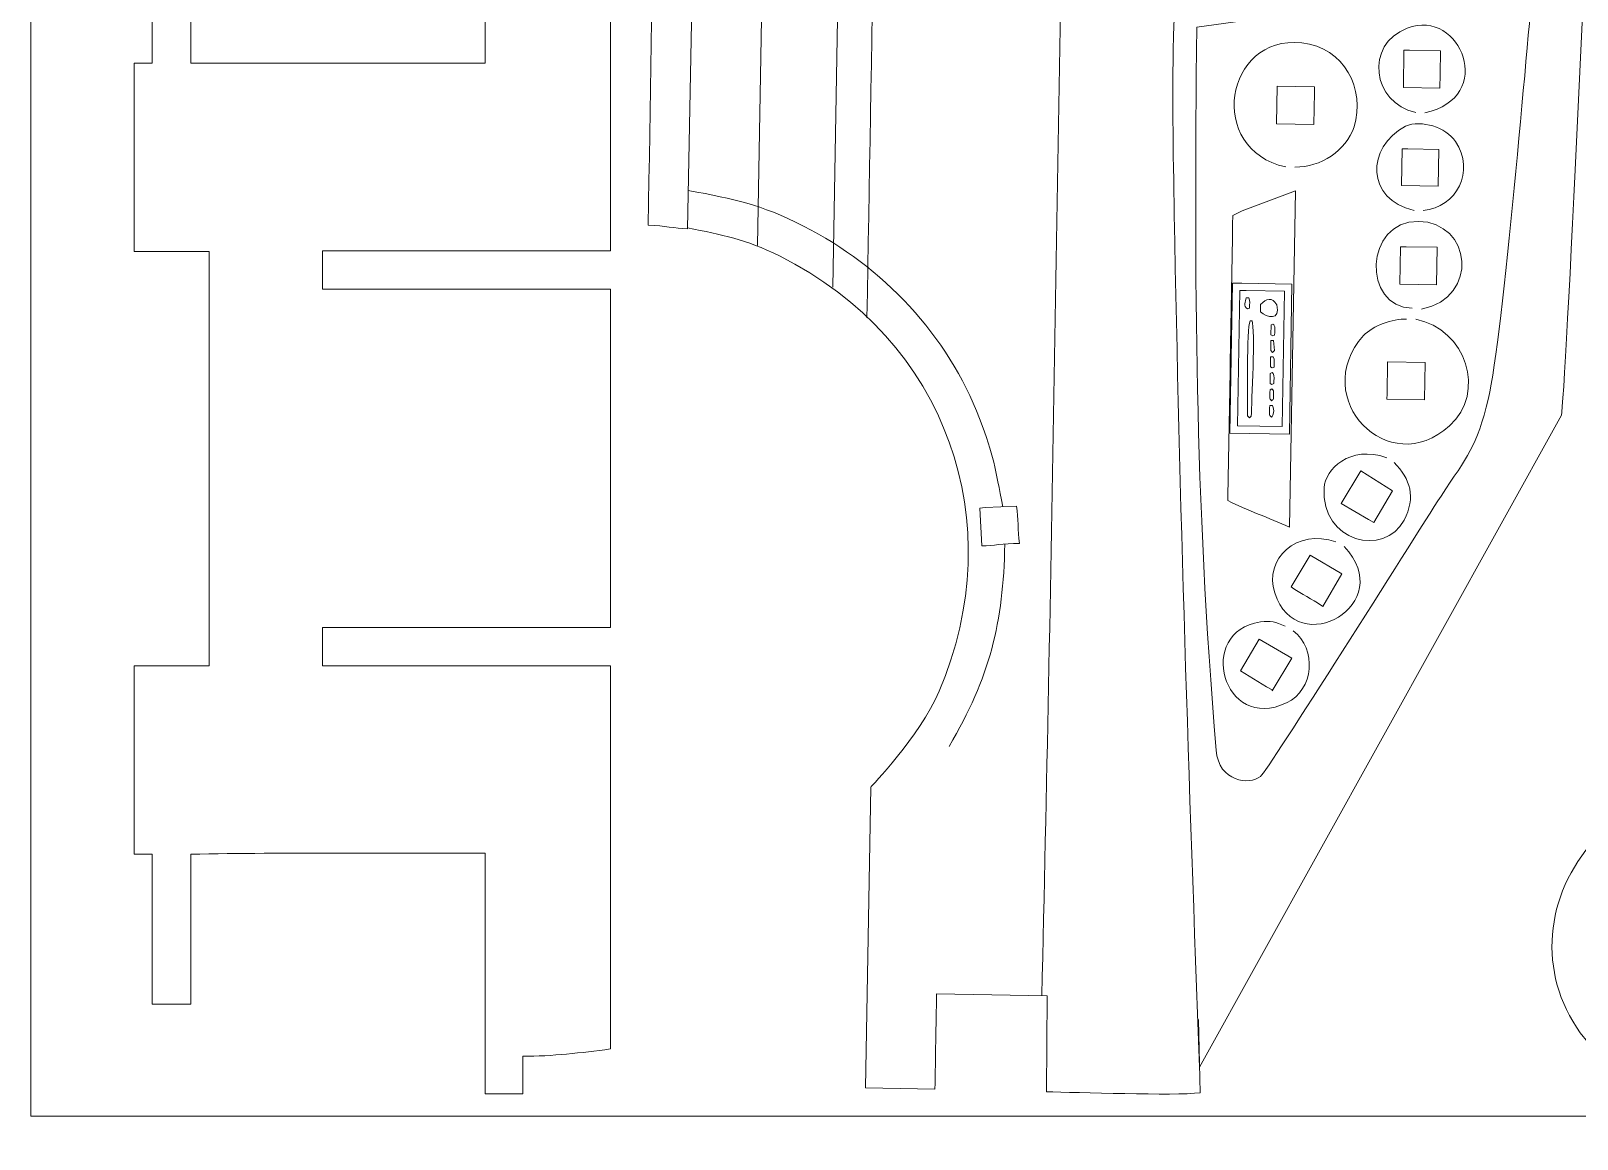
# Model space of a CAD drawing. Header units: centimetres. Extents: x -85 to 60, y -31 to -1.
# Drawn here: x -54.17 to -41.48, y -30.83 to -21.73 of the extents above; entities that cross this region are included whole.
import ezdxf

# ---------------------------------------------------------------- set-up
doc = ezdxf.new("R2010")
doc.units = ezdxf.units.CM
doc.header["$MEASUREMENT"] = 0
doc.layers.add('Camada 1', color=7, linetype='Continuous')

msp = doc.modelspace()

# ---------------------------------------------------------------- linework, layer by layer
at = {"layer": 'Camada 1', "color": 3, "lineweight": 0}
msp.add_lwpolyline([(-54.16834, -30.63638), (-33.16834, -30.63638), (-33.16834, -0.93638), (-54.16834, -0.93638), (-54.16834, -30.63638)], close=True, dxfattribs=at)
at = {"layer": 'Camada 1', "color": 3, "lineweight": 9}
for points, knots in [([(-44.62709, -12.66987), (-44.62709, -12.66987), (-44.93463, -12.66451), (-44.93463, -12.66451), (-44.93463, -12.66451), (-44.93463, -12.66451), (-44.92914, -12.34949), (-44.92914, -12.34949), (-44.92914, -12.34949), (-44.92914, -12.34949), (-44.62159, -12.35486), (-44.62159, -12.35486), (-44.62159, -12.35486), (-44.61919, -12.21736), (-44.56991, -11.7027), (-44.65284, -11.56649), (-44.65284, -11.56649), (-44.70167, -11.4863), (-44.73745, -11.47643), (-44.79945, -11.36886), (-44.79945, -11.36886), (-44.79945, -11.36886), (-44.63223, -11.24422), (-44.63223, -11.24422), (-44.63223, -11.24422), (-44.70747, -9.20102), (-44.77444, -7.14914), (-45.05056, -5.12196), (-45.05056, -5.12196), (-45.07328, -4.95521), (-45.09467, -4.3778), (-45.25355, -4.28558), (-45.25355, -4.28558), (-45.25355, -4.28558), (-45.31304, -4.25454), (-45.31304, -4.25454), (-45.31304, -4.25454), (-45.31304, -4.25454), (-45.31998, -4.65206), (-45.31998, -4.65206), (-45.31998, -4.65206), (-45.31998, -4.65206), (-46.29509, -4.63504), (-46.29509, -4.63504), (-46.29509, -4.63504), (-46.29509, -4.63504), (-46.2875, -4.20001), (-46.2875, -4.20001), (-46.2875, -4.20001), (-46.2875, -4.20001), (-46.58, -4.1949), (-46.58, -4.1949), (-46.58, -4.1949), (-46.58, -4.1949), (-46.63329, -7.24769), (-46.63329, -7.24769), (-46.63329, -7.24769), (-46.62836, -7.28903), (-45.90991, -8.26209), (-46.29767, -9.51198), (-46.29767, -9.51198), (-46.47888, -10.09608), (-46.87216, -10.59845), (-47.36566, -10.9489), (-47.36566, -10.9489), (-47.36566, -10.9489), (-47.59059, -23.83518), (-47.59059, -23.83518)], [0, 0, 0, 0, 0.05555556, 0.05555556, 0.05555556, 0.05555556, 0.11111111, 0.11111111, 0.11111111, 0.11111111, 0.16666667, 0.16666667, 0.16666667, 0.16666667, 0.22222222, 0.22222222, 0.22222222, 0.22222222, 0.27777778, 0.27777778, 0.27777778, 0.27777778, 0.33333333, 0.33333333, 0.33333333, 0.33333333, 0.38888889, 0.38888889, 0.38888889, 0.38888889, 0.44444444, 0.44444444, 0.44444444, 0.44444444, 0.5, 0.5, 0.5, 0.5, 0.55555556, 0.55555556, 0.55555556, 0.55555556, 0.61111111, 0.61111111, 0.61111111, 0.61111111, 0.66666667, 0.66666667, 0.66666667, 0.66666667, 0.72222222, 0.72222222, 0.72222222, 0.72222222, 0.77777778, 0.77777778, 0.77777778, 0.77777778, 0.83333333, 0.83333333, 0.83333333, 0.83333333, 0.88888889, 0.88888889, 0.88888889, 0.88888889, 1, 1, 1, 1]), ([(-45.87637, -29.64992), (-45.79355, -26.26368), (-45.74871, -22.87385), (-45.68396, -19.4867), (-45.68396, -19.4867), (-45.68396, -19.4867), (-45.41749, -4.65037), (-45.41749, -4.65037)], [0, 0, 0, 0, 0.33333333, 0.33333333, 0.33333333, 0.33333333, 1, 1, 1, 1]), ([(-47.36566, -10.9489), (-47.85355, -11.26216), (-48.34291, -11.37075), (-48.90434, -11.40975), (-48.90434, -11.40975), (-49.00386, -15.38199), (-49.03551, -19.35569), (-49.10486, -23.32855), (-49.10486, -23.32855), (-48.96476, -23.331), (-48.88993, -23.35482), (-48.78273, -23.35669), (-48.78273, -23.35669), (-48.78273, -23.35669), (-48.78259, -23.34919), (-48.78259, -23.34919), (-48.78259, -23.34919), (-48.49278, -23.40878), (-48.31138, -23.43929), (-48.02883, -23.57993), (-48.02883, -23.57993), (-46.64695, -24.26774), (-46.13154, -25.77546), (-46.71812, -27.15172), (-46.71812, -27.15172), (-46.87736, -27.52536), (-47.27949, -27.93717), (-47.27953, -27.93725), (-47.27953, -27.93725), (-47.27953, -27.93725), (-47.3226, -30.40498), (-47.3226, -30.40498), (-47.3226, -30.40498), (-47.3226, -30.40498), (-46.75257, -30.41493), (-46.75257, -30.41493), (-46.75257, -30.41493), (-46.74803, -30.15491), (-46.74349, -29.8949), (-46.73896, -29.63487), (-46.73896, -29.63487), (-46.73896, -29.63487), (-45.83138, -29.65072), (-45.83138, -29.65072), (-45.83138, -29.65072), (-45.83138, -29.65072), (-45.8376, -30.43843), (-45.8376, -30.43843), (-45.8376, -30.43843), (-45.5892, -30.44059), (-44.79116, -30.47212), (-44.57721, -30.44542), (-44.57721, -30.44542), (-44.57721, -30.44542), (-44.58927, -29.84496), (-44.58927, -29.84496)], [0, 0, 0, 0, 0.06666667, 0.06666667, 0.06666667, 0.06666667, 0.13333333, 0.13333333, 0.13333333, 0.13333333, 0.2, 0.2, 0.2, 0.2, 0.26666667, 0.26666667, 0.26666667, 0.26666667, 0.33333333, 0.33333333, 0.33333333, 0.33333333, 0.4, 0.4, 0.4, 0.4, 0.46666667, 0.46666667, 0.46666667, 0.46666667, 0.53333333, 0.53333333, 0.53333333, 0.53333333, 0.6, 0.6, 0.6, 0.6, 0.66666667, 0.66666667, 0.66666667, 0.66666667, 0.73333333, 0.73333333, 0.73333333, 0.73333333, 0.8, 0.8, 0.8, 0.8, 0.86666667, 0.86666667, 0.86666667, 0.86666667, 1, 1, 1, 1]), ([(-44.79198, -21.68564), (-44.76986, -21.2511), (-44.76927, -20.81564), (-44.76168, -20.38064), (-44.76168, -20.38064), (-44.71756, -17.853), (-44.66009, -15.32522), (-44.62931, -12.79738), (-44.62931, -12.79738), (-44.62931, -12.79738), (-44.61072, -11.7323), (-44.61072, -11.7323), (-44.61072, -11.7323), (-44.33583, -12.1022), (-41.4589, -15.93221), (-41.45098, -15.97414), (-41.45098, -15.97414), (-41.40756, -16.20391), (-41.35033, -19.23317), (-41.35761, -19.65224), (-41.35761, -19.65224), (-41.3662, -20.1469), (-41.58367, -24.77919), (-41.61402, -24.88486), (-41.61402, -24.88486), (-41.61402, -24.88486), (-44.58106, -30.23526), (-44.58106, -30.23526), (-44.58106, -30.23526), (-44.67061, -27.90576), (-44.74619, -25.57721), (-44.78918, -23.24631), (-44.78918, -23.24631), (-44.79719, -22.72617), (-44.80976, -22.20575), (-44.79198, -21.68564)], [0, 0, 0, 0, 0.1, 0.1, 0.1, 0.1, 0.2, 0.2, 0.2, 0.2, 0.3, 0.3, 0.3, 0.3, 0.4, 0.4, 0.4, 0.4, 0.5, 0.5, 0.5, 0.5, 0.6, 0.6, 0.6, 0.6, 0.7, 0.7, 0.7, 0.7, 0.8, 0.8, 0.8, 0.8, 1, 1, 1, 1]), ([(-50.44185, -30.37139), (-50.44185, -30.37139), (-50.44185, -30.45393), (-50.44185, -30.45393), (-50.44185, -30.45393), (-50.44185, -30.45393), (-50.13425, -30.45393), (-50.13425, -30.45393), (-50.13425, -30.45393), (-50.13425, -30.45393), (-50.13425, -30.14634), (-50.13425, -30.14634), (-50.13425, -30.14634), (-49.89086, -30.14634), (-49.65587, -30.11751), (-49.41409, -30.08633), (-49.41409, -30.08633), (-49.41409, -29.03856), (-49.41409, -27.9908), (-49.41409, -26.94303), (-49.41409, -26.94303), (-49.41409, -26.94303), (-51.77718, -26.94303), (-51.77718, -26.94303), (-51.77718, -26.94303), (-51.77718, -26.94303), (-51.77718, -26.62797), (-51.77718, -26.62797), (-51.77718, -26.62797), (-51.77718, -26.62797), (-49.41409, -26.62797), (-49.41409, -26.62797), (-49.41409, -26.62797), (-49.41409, -25.70273), (-49.41409, -24.77749), (-49.41409, -23.85226), (-49.41409, -23.85226), (-49.41409, -23.85226), (-51.77718, -23.85226), (-51.77718, -23.85226), (-51.77718, -23.85226), (-51.77718, -23.85226), (-51.77718, -23.5372), (-51.77718, -23.5372), (-51.77718, -23.5372), (-51.77718, -23.5372), (-49.41409, -23.5372), (-49.41409, -23.5372), (-49.41409, -23.5372), (-49.41409, -23.5372), (-49.41409, -20.39389), (-49.41409, -20.39389), (-49.41409, -20.39389), (-49.69053, -20.35825), (-49.86876, -20.33388), (-50.13425, -20.33388), (-50.13425, -20.33388), (-50.13425, -20.33388), (-50.13425, -20.01882), (-50.13425, -20.01882), (-50.13425, -20.01882), (-50.13425, -20.01882), (-50.44185, -20.01882), (-50.44185, -20.01882), (-50.44185, -20.01882), (-50.44185, -20.67898), (-50.44185, -21.33915), (-50.44185, -21.9993), (-50.44185, -21.9993), (-50.44185, -21.9993), (-52.85743, -21.9993), (-52.85743, -21.9993), (-52.85743, -21.9993), (-52.85743, -21.9993), (-52.85743, -20.76148), (-52.85743, -20.76148), (-52.85743, -20.76148), (-52.85743, -20.76148), (-53.17251, -20.76148), (-53.17251, -20.76148), (-53.17251, -20.76148), (-53.17251, -20.76148), (-53.17251, -21.9993), (-53.17251, -21.9993), (-53.17251, -21.9993), (-53.17251, -21.9993), (-53.32256, -21.9993), (-53.32256, -21.9993), (-53.32256, -21.9993), (-53.32256, -21.9993), (-53.32256, -23.54469), (-53.32256, -23.54469), (-53.32256, -23.54469), (-53.32256, -23.54469), (-52.70741, -23.54469), (-52.70741, -23.54469), (-52.70741, -23.54469), (-52.70741, -23.54469), (-52.70741, -26.94303), (-52.70741, -26.94303), (-52.70741, -26.94303), (-52.70741, -26.94303), (-53.32256, -26.94303), (-53.32256, -26.94303), (-53.32256, -26.94303), (-53.32256, -26.94303), (-53.32256, -28.48842), (-53.32256, -28.48842), (-53.32256, -28.48842), (-53.32256, -28.48842), (-53.17251, -28.48842), (-53.17251, -28.48842), (-53.17251, -28.48842), (-53.17251, -28.48842), (-53.17251, -29.71875), (-53.17251, -29.71875), (-53.17251, -29.71875), (-53.17251, -29.71875), (-52.85743, -29.71875), (-52.85743, -29.71875), (-52.85743, -29.71875), (-52.85743, -29.71875), (-52.85743, -28.48842), (-52.85743, -28.48842), (-52.85743, -28.48842), (-52.05971, -28.47248), (-51.24183, -28.48092), (-50.44185, -28.48092), (-50.44185, -28.48092), (-50.44185, -29.11108), (-50.44185, -29.74124), (-50.44185, -30.37139)], [0, 0, 0, 0, 0.02941176, 0.02941176, 0.02941176, 0.02941176, 0.05882353, 0.05882353, 0.05882353, 0.05882353, 0.08823529, 0.08823529, 0.08823529, 0.08823529, 0.11764706, 0.11764706, 0.11764706, 0.11764706, 0.14705882, 0.14705882, 0.14705882, 0.14705882, 0.17647059, 0.17647059, 0.17647059, 0.17647059, 0.20588235, 0.20588235, 0.20588235, 0.20588235, 0.23529412, 0.23529412, 0.23529412, 0.23529412, 0.26470588, 0.26470588, 0.26470588, 0.26470588, 0.29411765, 0.29411765, 0.29411765, 0.29411765, 0.32352941, 0.32352941, 0.32352941, 0.32352941, 0.35294118, 0.35294118, 0.35294118, 0.35294118, 0.38235294, 0.38235294, 0.38235294, 0.38235294, 0.41176471, 0.41176471, 0.41176471, 0.41176471, 0.44117647, 0.44117647, 0.44117647, 0.44117647, 0.47058824, 0.47058824, 0.47058824, 0.47058824, 0.5, 0.5, 0.5, 0.5, 0.52941176, 0.52941176, 0.52941176, 0.52941176, 0.55882353, 0.55882353, 0.55882353, 0.55882353, 0.58823529, 0.58823529, 0.58823529, 0.58823529, 0.61764706, 0.61764706, 0.61764706, 0.61764706, 0.64705882, 0.64705882, 0.64705882, 0.64705882, 0.67647059, 0.67647059, 0.67647059, 0.67647059, 0.70588235, 0.70588235, 0.70588235, 0.70588235, 0.73529412, 0.73529412, 0.73529412, 0.73529412, 0.76470588, 0.76470588, 0.76470588, 0.76470588, 0.79411765, 0.79411765, 0.79411765, 0.79411765, 0.82352941, 0.82352941, 0.82352941, 0.82352941, 0.85294118, 0.85294118, 0.85294118, 0.85294118, 0.88235294, 0.88235294, 0.88235294, 0.88235294, 0.91176471, 0.91176471, 0.91176471, 0.91176471, 0.94117647, 0.94117647, 0.94117647, 0.94117647, 1, 1, 1, 1]), ([(-43.7699, -21.59091), (-43.7699, -21.59091), (-41.8445, -21.3244), (-41.8445, -21.3244), (-41.8445, -21.3244), (-41.88969, -21.7868), (-42.09333, -24.2501), (-42.21184, -24.74688), (-42.21184, -24.74688), (-42.3097, -25.15705), (-42.3823, -25.21669), (-42.60101, -25.55041), (-42.60101, -25.55041), (-42.83887, -25.91941), (-44.02453, -27.80596), (-44.08176, -27.85048), (-44.08176, -27.85048), (-44.17276, -27.92127), (-44.42351, -27.8984), (-44.44564, -27.63409), (-44.44564, -27.63409), (-44.61988, -25.55307), (-44.62667, -23.79224), (-44.60471, -21.7039), (-44.60471, -21.7039), (-44.60471, -21.7039), (-43.83004, -21.5974), (-43.83004, -21.5974)], [0, 0, 0, 0, 0.125, 0.125, 0.125, 0.125, 0.25, 0.25, 0.25, 0.25, 0.375, 0.375, 0.375, 0.375, 0.5, 0.5, 0.5, 0.5, 0.625, 0.625, 0.625, 0.625, 0.75, 0.75, 0.75, 0.75, 1, 1, 1, 1]), ([(-39.24571, -29.21002), (-39.38761, -27.85893), (-40.77647, -27.76018), (-41.33871, -28.36981), (-41.33871, -28.36981), (-41.75401, -28.82013), (-41.81242, -29.46202), (-41.45875, -29.95271), (-41.45875, -29.95271), (-40.82969, -30.82548), (-39.32578, -30.57291), (-39.24571, -29.21002)], [0, 0, 0, 0, 0.25, 0.25, 0.25, 0.25, 0.5, 0.5, 0.5, 0.5, 1, 1, 1, 1])]:
    msp.add_open_spline(points, degree=3, knots=knots, dxfattribs=at)
at = {"layer": 'Camada 1', "color": 1, "lineweight": 9}
for points in [[(-47.07749, -10.77386), (-47.15496, -15.21181), (-47.23242, -19.64974), (-47.30989, -24.08768)], [(-48.15056, -20.23895), (-48.15056, -20.23895), (-48.20738, -23.49427), (-48.20738, -23.49427)], [(-46.17935, -25.94563), (-46.19054, -26.58676), (-46.30272, -27.03713), (-46.63597, -27.60333)]]:
    msp.add_open_spline(points, degree=3, dxfattribs=at)
for points, knots in [([(-44.61491, -11.97232), (-45.03, -11.85742), (-45.12229, -11.83692), (-45.54936, -11.77591), (-45.54936, -11.77591), (-45.54936, -11.77591), (-45.54187, -11.77605), (-45.54187, -11.77605), (-45.54187, -11.77605), (-46.55955, -11.7265), (-47.56499, -11.76244), (-48.5633, -12.07597), (-48.5633, -12.07597), (-48.5633, -12.07597), (-48.78273, -23.35669), (-48.78273, -23.35669)], [0, 0, 0, 0, 0.2, 0.2, 0.2, 0.2, 0.4, 0.4, 0.4, 0.4, 0.6, 0.6, 0.6, 0.6, 1, 1, 1, 1]), ([(-48.77723, -23.04165), (-48.38398, -23.11813), (-48.19886, -23.14929), (-47.82949, -23.3358), (-47.82949, -23.3358), (-47.17958, -23.66395), (-46.64454, -24.23456), (-46.38643, -24.91409), (-46.38643, -24.91409), (-46.2681, -25.22563), (-46.25847, -25.31811), (-46.19649, -25.63772)], [0, 0, 0, 0, 0.25, 0.25, 0.25, 0.25, 0.5, 0.5, 0.5, 0.5, 1, 1, 1, 1]), ([(-44.23621, -23.80369), (-44.23621, -23.80369), (-44.31123, -23.80238), (-44.31123, -23.80238), (-44.31123, -23.80238), (-44.31123, -23.80238), (-44.3327, -25.03249), (-44.3327, -25.03249), (-44.3327, -25.03249), (-44.3327, -25.03249), (-43.84514, -25.041), (-43.84514, -25.041), (-43.84514, -25.041), (-43.84514, -25.041), (-43.82367, -23.81089), (-43.82367, -23.81089), (-43.82367, -23.81089), (-43.82367, -23.81089), (-44.23621, -23.80369), (-44.23621, -23.80369)], [0, 0, 0, 0, 0.16666667, 0.16666667, 0.16666667, 0.16666667, 0.33333333, 0.33333333, 0.33333333, 0.33333333, 0.5, 0.5, 0.5, 0.5, 0.66666667, 0.66666667, 0.66666667, 0.66666667, 1, 1, 1, 1]), ([(-44.19974, -23.86436), (-44.19974, -23.86436), (-44.25225, -23.86344), (-44.25225, -23.86344), (-44.25225, -23.86344), (-44.25225, -23.86344), (-44.27163, -24.97356), (-44.27163, -24.97356), (-44.27163, -24.97356), (-44.27163, -24.97356), (-43.9041, -24.97998), (-43.9041, -24.97998), (-43.9041, -24.97998), (-43.9041, -24.97998), (-43.88472, -23.86986), (-43.88472, -23.86986), (-43.88472, -23.86986), (-43.88472, -23.86986), (-44.19974, -23.86436), (-44.19974, -23.86436)], [0, 0, 0, 0, 0.16666667, 0.16666667, 0.16666667, 0.16666667, 0.33333333, 0.33333333, 0.33333333, 0.33333333, 0.5, 0.5, 0.5, 0.5, 0.66666667, 0.66666667, 0.66666667, 0.66666667, 1, 1, 1, 1]), ([(-44.17827, -23.92477), (-44.16678, -23.94885), (-44.17162, -23.97187), (-44.17224, -24.00737), (-44.17224, -24.00737), (-44.17224, -24.00737), (-44.18737, -24.01463), (-44.18737, -24.01463), (-44.18737, -24.01463), (-44.2283, -23.99318), (-44.20129, -23.95335), (-44.20078, -23.92437), (-44.20078, -23.92437), (-44.20078, -23.92437), (-44.17827, -23.92477), (-44.17827, -23.92477)], [0, 0, 0, 0, 0.2, 0.2, 0.2, 0.2, 0.4, 0.4, 0.4, 0.4, 0.6, 0.6, 0.6, 0.6, 1, 1, 1, 1]), ([(-43.94667, -23.9813), (-43.91581, -24.11467), (-44.02907, -24.08534), (-44.08275, -24.03897), (-44.08275, -24.03897), (-44.08275, -24.03897), (-44.08171, -23.97895), (-44.08171, -23.97895), (-44.08171, -23.97895), (-44.03185, -23.9308), (-43.99067, -23.91283), (-43.94667, -23.9813)], [0, 0, 0, 0, 0.25, 0.25, 0.25, 0.25, 0.5, 0.5, 0.5, 0.5, 1, 1, 1, 1]), ([(-44.15156, -24.11277), (-44.12273, -24.17294), (-44.15593, -24.79411), (-44.15766, -24.893), (-44.15766, -24.893), (-44.15766, -24.893), (-44.17293, -24.90771), (-44.17293, -24.90771), (-44.17293, -24.90771), (-44.17293, -24.90771), (-44.18769, -24.89248), (-44.18769, -24.89248), (-44.18769, -24.89248), (-44.18568, -24.77743), (-44.19845, -24.17366), (-44.16657, -24.11251), (-44.16657, -24.11251), (-44.16657, -24.11251), (-44.15156, -24.11277), (-44.15156, -24.11277)], [0, 0, 0, 0, 0.16666667, 0.16666667, 0.16666667, 0.16666667, 0.33333333, 0.33333333, 0.33333333, 0.33333333, 0.5, 0.5, 0.5, 0.5, 0.66666667, 0.66666667, 0.66666667, 0.66666667, 1, 1, 1, 1]), ([(-43.97204, -24.14595), (-43.95659, -24.16197), (-43.96563, -24.20673), (-43.96601, -24.22858), (-43.96601, -24.22858), (-43.96601, -24.22858), (-43.98114, -24.23581), (-43.98114, -24.23581), (-43.98114, -24.23581), (-43.98114, -24.23581), (-43.99598, -24.22805), (-43.99598, -24.22805), (-43.99598, -24.22805), (-43.99598, -24.22805), (-43.99454, -24.14555), (-43.99454, -24.14555), (-43.99454, -24.14555), (-43.99454, -24.14555), (-43.97943, -24.13829), (-43.97943, -24.13829), (-43.97943, -24.13829), (-43.97943, -24.13829), (-43.97204, -24.14595), (-43.97204, -24.14595)], [0, 0, 0, 0, 0.14285714, 0.14285714, 0.14285714, 0.14285714, 0.28571429, 0.28571429, 0.28571429, 0.28571429, 0.42857143, 0.42857143, 0.42857143, 0.42857143, 0.57142857, 0.57142857, 0.57142857, 0.57142857, 0.71428571, 0.71428571, 0.71428571, 0.71428571, 1, 1, 1, 1]), ([(-43.97427, -24.27345), (-43.97427, -24.27345), (-43.96823, -24.35611), (-43.96823, -24.35611), (-43.96823, -24.35611), (-43.96823, -24.35611), (-43.98349, -24.37082), (-43.98349, -24.37082), (-43.98349, -24.37082), (-43.98349, -24.37082), (-43.99821, -24.35558), (-43.99821, -24.35558), (-43.99821, -24.35558), (-43.99821, -24.35558), (-43.99677, -24.27306), (-43.99677, -24.27306), (-43.99677, -24.27306), (-43.99677, -24.27306), (-43.97427, -24.27345), (-43.97427, -24.27345)], [0, 0, 0, 0, 0.16666667, 0.16666667, 0.16666667, 0.16666667, 0.33333333, 0.33333333, 0.33333333, 0.33333333, 0.5, 0.5, 0.5, 0.5, 0.66666667, 0.66666667, 0.66666667, 0.66666667, 1, 1, 1, 1]), ([(-43.97663, -24.40845), (-43.96513, -24.43261), (-43.96997, -24.45556), (-43.97059, -24.49111), (-43.97059, -24.49111), (-43.97059, -24.49111), (-43.98572, -24.49832), (-43.98572, -24.49832), (-43.98572, -24.49832), (-43.98572, -24.49832), (-44.00056, -24.49059), (-44.00056, -24.49059), (-44.00056, -24.49059), (-44.00056, -24.49059), (-43.99912, -24.40806), (-43.99912, -24.40806), (-43.99912, -24.40806), (-43.99912, -24.40806), (-43.97663, -24.40845), (-43.97663, -24.40845)], [0, 0, 0, 0, 0.16666667, 0.16666667, 0.16666667, 0.16666667, 0.33333333, 0.33333333, 0.33333333, 0.33333333, 0.5, 0.5, 0.5, 0.5, 0.66666667, 0.66666667, 0.66666667, 0.66666667, 1, 1, 1, 1]), ([(-43.97898, -24.54346), (-43.96309, -24.56002), (-43.97255, -24.60336), (-43.97295, -24.62611), (-43.97295, -24.62611), (-43.97295, -24.62611), (-43.98808, -24.63333), (-43.98808, -24.63333), (-43.98808, -24.63333), (-43.98808, -24.63333), (-44.00292, -24.62559), (-44.00292, -24.62559), (-44.00292, -24.62559), (-44.00292, -24.62559), (-44.00148, -24.54307), (-44.00148, -24.54307), (-44.00148, -24.54307), (-44.00148, -24.54307), (-43.98637, -24.53584), (-43.98637, -24.53584), (-43.98637, -24.53584), (-43.98637, -24.53584), (-43.97898, -24.54346), (-43.97898, -24.54346)], [0, 0, 0, 0, 0.14285714, 0.14285714, 0.14285714, 0.14285714, 0.28571429, 0.28571429, 0.28571429, 0.28571429, 0.42857143, 0.42857143, 0.42857143, 0.42857143, 0.57142857, 0.57142857, 0.57142857, 0.57142857, 0.71428571, 0.71428571, 0.71428571, 0.71428571, 1, 1, 1, 1]), ([(-43.98134, -24.67851), (-43.98134, -24.67851), (-43.97399, -24.68612), (-43.97399, -24.68612), (-43.97399, -24.68612), (-43.97523, -24.75692), (-43.96836, -24.74703), (-43.99043, -24.76838), (-43.99043, -24.76838), (-44.01301, -24.74493), (-44.005, -24.74496), (-44.00384, -24.67812), (-44.00384, -24.67812), (-44.00384, -24.67812), (-43.98873, -24.67084), (-43.98873, -24.67084), (-43.98873, -24.67084), (-43.98873, -24.67084), (-43.98134, -24.67851), (-43.98134, -24.67851)], [0, 0, 0, 0, 0.16666667, 0.16666667, 0.16666667, 0.16666667, 0.33333333, 0.33333333, 0.33333333, 0.33333333, 0.5, 0.5, 0.5, 0.5, 0.66666667, 0.66666667, 0.66666667, 0.66666667, 1, 1, 1, 1]), ([(-43.98356, -24.80598), (-43.96291, -24.84935), (-43.97597, -24.8871), (-43.99279, -24.90338), (-43.99279, -24.90338), (-44.01592, -24.87936), (-44.00727, -24.87474), (-44.00606, -24.80559), (-44.00606, -24.80559), (-44.00606, -24.80559), (-43.98356, -24.80598), (-43.98356, -24.80598)], [0, 0, 0, 0, 0.25, 0.25, 0.25, 0.25, 0.5, 0.5, 0.5, 0.5, 1, 1, 1, 1])]:
    msp.add_open_spline(points, degree=3, knots=knots, dxfattribs=at)
at = {"layer": 'Camada 1', "color": 2, "lineweight": 9}
for points, knots in [([(-42.8087, -22.40304), (-43.16553, -22.32496), (-43.23114, -21.84585), (-42.87914, -21.7115), (-42.87914, -21.7115), (-42.43489, -21.54195), (-42.14545, -22.28428), (-42.73368, -22.40435)], [0, 0, 0, 0, 0.33333333, 0.33333333, 0.33333333, 0.33333333, 1, 1, 1, 1]), ([(-43.87442, -22.84962), (-44.52764, -22.70722), (-44.37785, -21.76329), (-43.7441, -21.8315), (-43.7441, -21.8315), (-43.39237, -21.86934), (-43.22042, -22.20938), (-43.31345, -22.52175), (-43.31345, -22.52175), (-43.3822, -22.71431), (-43.58592, -22.85465), (-43.79938, -22.85093)], [0, 0, 0, 0, 0.25, 0.25, 0.25, 0.25, 0.5, 0.5, 0.5, 0.5, 1, 1, 1, 1]), ([(-42.8227, -23.20561), (-43.21487, -23.12002), (-43.21891, -22.68833), (-42.89315, -22.51411), (-42.89315, -22.51411), (-42.75797, -22.46252), (-42.5629, -22.52136), (-42.48271, -22.6413), (-42.48271, -22.6413), (-42.32054, -22.88386), (-42.47138, -23.1811), (-42.74769, -23.20692)], [0, 0, 0, 0, 0.25, 0.25, 0.25, 0.25, 0.5, 0.5, 0.5, 0.5, 1, 1, 1, 1]), ([(-44.23334, -23.21099), (-44.23334, -23.21099), (-44.30902, -23.24719), (-44.30902, -23.24719), (-44.30902, -23.24719), (-44.32263, -24.02726), (-44.33625, -24.80734), (-44.34987, -25.58741), (-44.34987, -25.58741), (-44.19266, -25.66948), (-44.01257, -25.7259), (-43.84348, -25.80634), (-43.84348, -25.80634), (-43.84348, -25.80634), (-43.7953, -23.04606), (-43.7953, -23.04606), (-43.7953, -23.04606), (-43.7953, -23.04606), (-44.23334, -23.21099), (-44.23334, -23.21099)], [0, 0, 0, 0, 0.16666667, 0.16666667, 0.16666667, 0.16666667, 0.33333333, 0.33333333, 0.33333333, 0.33333333, 0.5, 0.5, 0.5, 0.5, 0.66666667, 0.66666667, 0.66666667, 0.66666667, 1, 1, 1, 1]), ([(-42.83671, -24.00818), (-43.24976, -24.00097), (-43.23119, -23.29157), (-42.78677, -23.29626), (-42.78677, -23.29626), (-42.35372, -23.30083), (-42.27881, -23.91835), (-42.76183, -24.01701)], [0, 0, 0, 0, 0.33333333, 0.33333333, 0.33333333, 0.33333333, 1, 1, 1, 1]), ([(-42.80828, -24.09874), (-42.39204, -24.18182), (-42.22761, -24.69746), (-42.53095, -24.97392), (-42.53095, -24.97392), (-43.0288, -25.42767), (-43.68972, -24.7492), (-43.2383, -24.23377), (-43.2383, -24.23377), (-43.15919, -24.15143), (-42.99851, -24.09542), (-42.88328, -24.09743)], [0, 0, 0, 0, 0.25, 0.25, 0.25, 0.25, 0.5, 0.5, 0.5, 0.5, 1, 1, 1, 1]), ([(-42.98636, -25.27357), (-42.852, -25.41268), (-42.80531, -25.55782), (-42.90458, -25.74773), (-42.90458, -25.74773), (-43.0635, -26.05173), (-43.58894, -25.93118), (-43.5602, -25.48117), (-43.5602, -25.48117), (-43.55084, -25.33457), (-43.35267, -25.12681), (-43.04568, -25.23504)], [0, 0, 0, 0, 0.25, 0.25, 0.25, 0.25, 0.5, 0.5, 0.5, 0.5, 1, 1, 1, 1]), ([(-43.39606, -25.96422), (-42.94622, -26.42983), (-43.78014, -26.91477), (-43.9654, -26.34444), (-43.9654, -26.34444), (-44.05583, -26.06601), (-43.78339, -25.81241), (-43.4629, -25.92552)], [0, 0, 0, 0, 0.33333333, 0.33333333, 0.33333333, 0.33333333, 1, 1, 1, 1]), ([(-43.81327, -26.65472), (-43.61798, -26.80664), (-43.64283, -27.13897), (-43.86861, -27.24648), (-43.86861, -27.24648), (-44.39019, -27.49483), (-44.61768, -26.66184), (-44.08214, -26.58248), (-44.08214, -26.58248), (-43.99655, -26.5698), (-43.95908, -26.58486), (-43.88011, -26.61604)], [0, 0, 0, 0, 0.25, 0.25, 0.25, 0.25, 0.5, 0.5, 0.5, 0.5, 1, 1, 1, 1])]:
    msp.add_open_spline(points, degree=3, knots=knots, dxfattribs=at)
at = {"layer": 'Camada 1', "lineweight": 9}
for points, knots in [([(-42.85978, -21.89195), (-42.85978, -21.89195), (-42.90481, -21.89117), (-42.90481, -21.89117), (-42.90481, -21.89117), (-42.90481, -21.89117), (-42.91018, -22.19868), (-42.91018, -22.19868), (-42.91018, -22.19868), (-42.91018, -22.19868), (-42.61014, -22.20392), (-42.61014, -22.20392), (-42.61014, -22.20392), (-42.60835, -22.10142), (-42.60656, -21.9989), (-42.60477, -21.8964), (-42.60477, -21.8964), (-42.60477, -21.8964), (-42.85978, -21.89195), (-42.85978, -21.89195)], [0, 0, 0, 0, 0.16666667, 0.16666667, 0.16666667, 0.16666667, 0.33333333, 0.33333333, 0.33333333, 0.33333333, 0.5, 0.5, 0.5, 0.5, 0.66666667, 0.66666667, 0.66666667, 0.66666667, 1, 1, 1, 1]), ([(-43.63864, -22.23849), (-43.63864, -22.23849), (-43.63786, -22.19347), (-43.63786, -22.19347), (-43.63786, -22.19347), (-43.63786, -22.19347), (-43.94539, -22.1881), (-43.94539, -22.1881), (-43.94539, -22.1881), (-43.94539, -22.1881), (-43.95076, -22.49565), (-43.95076, -22.49565), (-43.95076, -22.49565), (-43.95076, -22.49565), (-43.64322, -22.50101), (-43.64322, -22.50101), (-43.64322, -22.50101), (-43.64322, -22.50101), (-43.63864, -22.23849), (-43.63864, -22.23849)], [0, 0, 0, 0, 0.16666667, 0.16666667, 0.16666667, 0.16666667, 0.33333333, 0.33333333, 0.33333333, 0.33333333, 0.5, 0.5, 0.5, 0.5, 0.66666667, 0.66666667, 0.66666667, 0.66666667, 1, 1, 1, 1]), ([(-42.87392, -22.70202), (-42.87392, -22.70202), (-42.91895, -22.70123), (-42.91895, -22.70123), (-42.91895, -22.70123), (-42.91895, -22.70123), (-42.92419, -23.00127), (-42.92419, -23.00127), (-42.92419, -23.00127), (-42.92419, -23.00127), (-42.62415, -23.00651), (-42.62415, -23.00651), (-42.62415, -23.00651), (-42.62415, -23.00651), (-42.61891, -22.70647), (-42.61891, -22.70647), (-42.61891, -22.70647), (-42.61891, -22.70647), (-42.87392, -22.70202), (-42.87392, -22.70202)], [0, 0, 0, 0, 0.16666667, 0.16666667, 0.16666667, 0.16666667, 0.33333333, 0.33333333, 0.33333333, 0.33333333, 0.5, 0.5, 0.5, 0.5, 0.66666667, 0.66666667, 0.66666667, 0.66666667, 1, 1, 1, 1]), ([(-42.88793, -23.50459), (-42.88793, -23.50459), (-42.93296, -23.5038), (-42.93296, -23.5038), (-42.93296, -23.5038), (-42.93296, -23.5038), (-42.93833, -23.81132), (-42.93833, -23.81132), (-42.93833, -23.81132), (-42.93833, -23.81132), (-42.63829, -23.81655), (-42.63829, -23.81655), (-42.63829, -23.81655), (-42.63829, -23.81655), (-42.63292, -23.50904), (-42.63292, -23.50904), (-42.63292, -23.50904), (-42.63292, -23.50904), (-42.88793, -23.50459), (-42.88793, -23.50459)], [0, 0, 0, 0, 0.16666667, 0.16666667, 0.16666667, 0.16666667, 0.33333333, 0.33333333, 0.33333333, 0.33333333, 0.5, 0.5, 0.5, 0.5, 0.66666667, 0.66666667, 0.66666667, 0.66666667, 1, 1, 1, 1]), ([(-43.04404, -24.70985), (-43.04404, -24.70985), (-43.04482, -24.75484), (-43.04482, -24.75484), (-43.04482, -24.75484), (-43.04482, -24.75484), (-42.73728, -24.76021), (-42.73728, -24.76021), (-42.73728, -24.76021), (-42.73728, -24.76021), (-42.73191, -24.45268), (-42.73191, -24.45268), (-42.73191, -24.45268), (-42.73191, -24.45268), (-43.03946, -24.44732), (-43.03946, -24.44732), (-43.03946, -24.44732), (-43.03946, -24.44732), (-43.04404, -24.70985), (-43.04404, -24.70985)], [0, 0, 0, 0, 0.16666667, 0.16666667, 0.16666667, 0.16666667, 0.33333333, 0.33333333, 0.33333333, 0.33333333, 0.5, 0.5, 0.5, 0.5, 0.66666667, 0.66666667, 0.66666667, 0.66666667, 1, 1, 1, 1]), ([(-43.19711, -25.74262), (-43.19711, -25.74262), (-43.15251, -25.7659), (-43.15251, -25.7659), (-43.15251, -25.7659), (-43.15251, -25.7659), (-42.9979, -25.50597), (-42.9979, -25.50597), (-42.9979, -25.50597), (-42.9979, -25.50597), (-43.25767, -25.34388), (-43.25767, -25.34388), (-43.25767, -25.34388), (-43.25767, -25.34388), (-43.4199, -25.61117), (-43.4199, -25.61117), (-43.4199, -25.61117), (-43.4199, -25.61117), (-43.19711, -25.74262), (-43.19711, -25.74262)], [0, 0, 0, 0, 0.16666667, 0.16666667, 0.16666667, 0.16666667, 0.33333333, 0.33333333, 0.33333333, 0.33333333, 0.5, 0.5, 0.5, 0.5, 0.66666667, 0.66666667, 0.66666667, 0.66666667, 1, 1, 1, 1]), ([(-46.33915, -25.64271), (-46.33915, -25.64271), (-46.38427, -25.64945), (-46.38427, -25.64945), (-46.38427, -25.64945), (-46.38427, -25.64945), (-46.36715, -25.95738), (-46.36715, -25.95738), (-46.36715, -25.95738), (-46.27326, -25.95902), (-46.19753, -25.93782), (-46.05919, -25.94024), (-46.05919, -25.94024), (-46.07318, -25.82901), (-46.06854, -25.73478), (-46.08386, -25.63219), (-46.08386, -25.63219), (-46.08386, -25.63219), (-46.33915, -25.64271), (-46.33915, -25.64271)], [0, 0, 0, 0, 0.16666667, 0.16666667, 0.16666667, 0.16666667, 0.33333333, 0.33333333, 0.33333333, 0.33333333, 0.5, 0.5, 0.5, 0.5, 0.66666667, 0.66666667, 0.66666667, 0.66666667, 1, 1, 1, 1]), ([(-43.6142, -26.4256), (-43.6142, -26.4256), (-43.56972, -26.45638), (-43.56972, -26.45638), (-43.56972, -26.45638), (-43.56972, -26.45638), (-43.41499, -26.18896), (-43.41499, -26.18896), (-43.41499, -26.18896), (-43.41499, -26.18896), (-43.67489, -26.03435), (-43.67489, -26.03435), (-43.67489, -26.03435), (-43.67489, -26.03435), (-43.82948, -26.29429), (-43.82948, -26.29429), (-43.82948, -26.29429), (-43.77972, -26.33552), (-43.68846, -26.38051), (-43.6142, -26.4256)], [0, 0, 0, 0, 0.16666667, 0.16666667, 0.16666667, 0.16666667, 0.33333333, 0.33333333, 0.33333333, 0.33333333, 0.5, 0.5, 0.5, 0.5, 0.66666667, 0.66666667, 0.66666667, 0.66666667, 1, 1, 1, 1]), ([(-44.03141, -27.1161), (-44.03141, -27.1161), (-43.98681, -27.13938), (-43.98681, -27.13938), (-43.98681, -27.13938), (-43.98681, -27.13938), (-43.98694, -27.1469), (-43.98694, -27.1469), (-43.98694, -27.1469), (-43.98694, -27.1469), (-43.82469, -26.87959), (-43.82469, -26.87959), (-43.82469, -26.87959), (-43.82469, -26.87959), (-44.09211, -26.72488), (-44.09211, -26.72488), (-44.09211, -26.72488), (-44.09211, -26.72488), (-44.24671, -26.98477), (-44.24671, -26.98477), (-44.24671, -26.98477), (-44.24671, -26.98477), (-44.03141, -27.1161), (-44.03141, -27.1161)], [0, 0, 0, 0, 0.14285714, 0.14285714, 0.14285714, 0.14285714, 0.28571429, 0.28571429, 0.28571429, 0.28571429, 0.42857143, 0.42857143, 0.42857143, 0.42857143, 0.57142857, 0.57142857, 0.57142857, 0.57142857, 0.71428571, 0.71428571, 0.71428571, 0.71428571, 1, 1, 1, 1])]:
    msp.add_open_spline(points, degree=3, knots=knots, dxfattribs=at)

doc.saveas('drawing.dxf')
